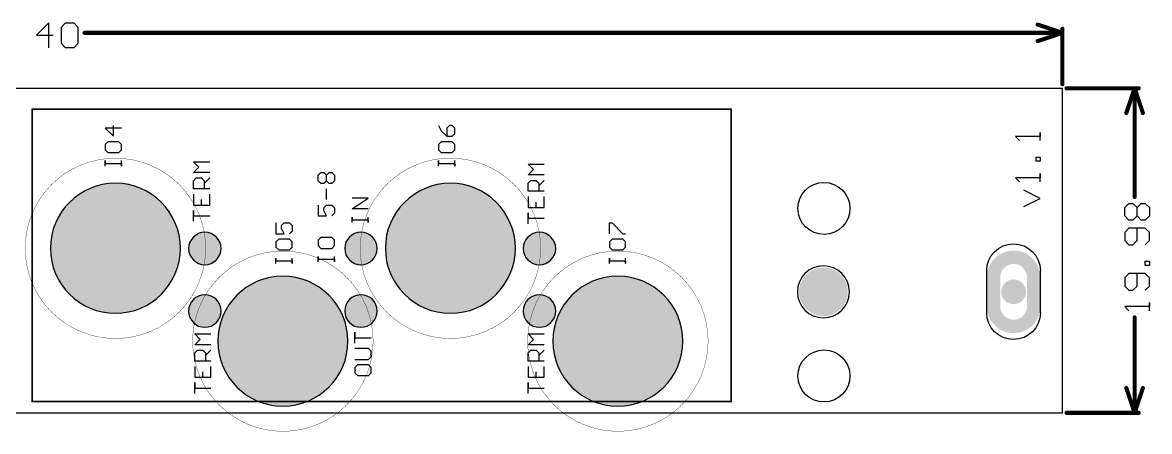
# Model space of a CAD drawing. Header units: millimetres. Extents: x 34 to 168, y 51 to 76.
# Drawn here: x 98.4 to 167.7, y 51.2 to 76.3 of the extents above; entities that cross this region are included whole.
import ezdxf

# ---------------------------------------------------------------- set-up
doc = ezdxf.new("R2010")
doc.units = ezdxf.units.MM
for name, color, linetype in [('Mechanical1', 6, 'Continuous'), ('Mechanical13', 56, 'Continuous'), ('MultiLayer', 9, 'Continuous'), ('PadHoleLayer', 156, 'Continuous'), ('TopOverlay', 2, 'Continuous')]:
    doc.layers.add(name, color=color, linetype=linetype)

msp = doc.modelspace()

# ---------------------------------------------------------------- linework, layer by layer
at = {"layer": 'Mechanical1'}
for p, q in [((100.04126804, 76.30935462), (99.27951442, 75.547601)), ((100.04126804, 74.78584737999999), (100.04126804, 76.30935462)), ((100.80302166, 76.05543589999999), (101.05694038, 76.30935462)), ((101.05694038, 76.30935462), (101.56477528, 76.30935462)), ((101.56477528, 76.30935462), (101.818694, 76.05543589999999)), ((99.27951442, 75.547601), (100.29518676, 75.547601)), ((100.80302166, 75.0397661), (100.80302166, 76.05543589999999)), ((101.818694, 76.05543589999999), (101.818694, 75.0397661)), ((101.05694038, 74.78584737999999), (100.80302166, 75.0397661)), ((101.818694, 75.0397661), (101.56477528, 74.78584737999999)), ((101.56477528, 74.78584737999999), (101.05694038, 74.78584737999999)), ((166.19064552, 64.9390497), (166.44456424, 65.19296842)), ((166.44456424, 65.19296842), (166.69848042, 65.19296842)), ((166.69848042, 65.19296842), (166.95239914, 64.9390497)), ((166.95239914, 64.9390497), (167.20631786, 65.19296842)), ((167.20631786, 65.19296842), (167.46023404, 65.19296842)), ((167.46023404, 65.19296842), (167.71415276, 64.9390497)), ((166.19064552, 64.43121479999999), (166.19064552, 64.9390497)), ((166.95239914, 64.43121479999999), (166.95239914, 64.9390497)), ((167.71415276, 64.9390497), (167.71415276, 64.43121479999999)), ((166.44456424, 64.17729607999999), (166.19064552, 64.43121479999999)), ((166.69848042, 64.17729607999999), (166.44456424, 64.17729607999999)), ((166.95239914, 64.43121479999999), (166.69848042, 64.17729607999999)), ((167.20631786, 64.17729607999999), (166.95239914, 64.43121479999999)), ((167.46023404, 64.17729607999999), (167.20631786, 64.17729607999999)), ((167.71415276, 64.43121479999999), (167.46023404, 64.17729607999999)), ((166.44456424, 63.66946118), (166.19064552, 63.41554246)), ((166.19064552, 63.41554246), (166.19064552, 62.90770756)), ((167.46023404, 63.66946118), (166.44456424, 63.66946118)), ((166.95239914, 62.90770756), (166.95239914, 63.66946118)), ((167.71415276, 63.41554246), (167.46023404, 63.66946118)), ((167.71415276, 62.90770756), (167.71415276, 63.41554246)), ((166.19064552, 62.90770756), (166.44456424, 62.65378884)), ((166.44456424, 62.65378884), (166.69848042, 62.65378884)), ((166.69848042, 62.65378884), (166.95239914, 62.90770756)), ((167.46023404, 62.65378884), (167.71415276, 62.90770756)), ((167.46023404, 61.38420032), (167.46023404, 61.63811904)), ((167.46023404, 61.63811904), (167.71415276, 61.63811904)), ((167.71415276, 61.38420032), (167.46023404, 61.38420032)), ((167.71415276, 61.63811904), (167.71415276, 61.38420032)), ((166.44456424, 60.87636542), (166.19064552, 60.6224467)), ((166.19064552, 60.6224467), (166.19064552, 60.1146118)), ((167.46023404, 60.87636542), (166.44456424, 60.87636542)), ((166.95239914, 60.1146118), (166.95239914, 60.87636542)), ((167.71415276, 60.6224467), (167.46023404, 60.87636542)), ((167.71415276, 60.1146118), (167.71415276, 60.6224467)), ((166.19064552, 60.1146118), (166.44456424, 59.86069308)), ((166.44456424, 59.86069308), (166.69848042, 59.86069308)), ((166.69848042, 59.86069308), (166.95239914, 60.1146118)), ((167.46023404, 59.86069308), (167.71415276, 60.1146118)), ((167.71415276, 58.59110456), (167.71415276, 59.09893946)), ((167.71415276, 59.09893946), (167.71415276, 58.84502328)), ((167.71415276, 58.84502328), (166.19064552, 58.84502328)), ((166.19064552, 58.84502328), (166.44456424, 58.59110456))]:
    msp.add_line(p, q, dxfattribs=at)
at = {"layer": 'Mechanical1', "const_width": 0.254}
for points in [[(160.83839816, 76.208001), (162.36239816, 75.700001)], [(102.225094, 75.700001), (162.36239816, 75.700001)], [(160.83839816, 75.19200099999999), (162.36239816, 75.700001)], [(162.36239816, 72.54244064), (162.36239816, 75.95400099999999)], [(162.61639816, 72.28844063999999), (167.05399914, 72.28844063999999)], [(166.29199914, 70.76444063999999), (166.79999914, 72.28844063999999)], [(166.79999914, 65.59936841999999), (166.79999914, 72.28844063999999)], [(166.79999914, 72.28844063999999), (167.30799914, 70.76444063999999)], [(166.79999914, 52.30843488), (166.79999914, 58.18470456)], [(166.29199914, 53.83243487999999), (166.79999914, 52.30843488)], [(166.79999914, 52.30843488), (167.30799914, 53.83243487999999)], [(162.61639816, 52.30843488), (167.05399914, 52.30843488)]]:
    msp.add_lwpolyline(points, dxfattribs=at)
at = {"layer": 'Mechanical1', "const_width": 0.127}
for points in [[(160.77489816, 76.208001, 1), (160.90189816, 76.208001, 1)], [(102.161594, 75.700001, 1), (102.288594, 75.700001, 1)], [(162.29889816, 75.95400099999999, 1), (162.42589816, 75.95400099999999, 1)], [(162.29889816, 75.700001, 1), (162.42589816, 75.700001, 1)], [(162.29889816, 75.700001, 1), (162.42589816, 75.700001, 1)], [(162.29889816, 75.700001, 1), (162.42589816, 75.700001, 1)], [(160.77489816, 75.19200099999999, 1), (160.90189816, 75.19200099999999, 1)], [(162.29889816, 72.54244064, 1), (162.42589816, 72.54244064, 1)], [(162.55289816, 72.28844063999999, 1), (162.67989816, 72.28844063999999, 1)], [(166.73649914, 72.28844063999999, 1), (166.86349914, 72.28844063999999, 1)], [(166.73649914, 72.28844063999999, 1), (166.86349914, 72.28844063999999, 1)], [(166.73649914, 72.28844063999999, 1), (166.86349914, 72.28844063999999, 1)], [(166.99049914, 72.28844063999999, 1), (167.11749914, 72.28844063999999, 1)], [(166.22849914, 70.76444063999999, 1), (166.35549914, 70.76444063999999, 1)], [(167.24449914, 70.76444063999999, 1), (167.37149914, 70.76444063999999, 1)], [(166.73649914, 65.59936841999999, 1), (166.86349914, 65.59936841999999, 1)], [(166.73649914, 58.18470456, 1), (166.86349914, 58.18470456, 1)], [(166.22849914, 53.83243487999999, 1), (166.35549914, 53.83243487999999, 1)], [(167.24449914, 53.83243487999999, 1), (167.37149914, 53.83243487999999, 1)], [(162.55289816, 52.30843488, 1), (162.67989816, 52.30843488, 1)], [(166.73649914, 52.30843488, 1), (166.86349914, 52.30843488, 1)], [(166.73649914, 52.30843488, 1), (166.86349914, 52.30843488, 1)], [(166.73649914, 52.30843488, 1), (166.86349914, 52.30843488, 1)], [(166.99049914, 52.30843488, 1), (167.11749914, 52.30843488, 1)]]:
    msp.add_lwpolyline(points, format="xyb", close=True, dxfattribs=at)
at = {"layer": 'Mechanical1'}
for points in [[(33.96241874, 72.28844063999999), (162.36239816, 72.28844063999999)], [(162.36239816, 52.31403304), (162.36239816, 72.28844063999999)], [(157.70718776, 58.47080508), (157.70718776, 61.06160508)], [(161.00679508, 58.47080508), (161.00679508, 61.06160508)], [(33.9624035, 52.30843488), (162.36239816, 52.30843488)], [(162.36239816, 52.30843488), (162.36239816, 52.31403304)]]:
    msp.add_lwpolyline(points, dxfattribs=at)
for points in [[(162.36239816, 72.28844063999999, 1), (162.36239816, 72.28844063999999, 1)], [(162.36239816, 72.28844063999999, 1), (162.36239816, 72.28844063999999, 1)], [(108.12424146, 62.43630388, 1), (100.12424222, 62.43630388, 1)], [(128.72426122, 62.43630388, 1), (120.72426198, 62.43630388, 1)], [(146.12610094, 64.57650534, 1), (146.12610094, 64.57650534, 1)], [(146.13226298, 64.54712516, 1), (146.13226298, 64.54712516, 1)], [(110.625001, 62.42500088, 1), (108.62499992, 62.42500088, 1)], [(120.22499958, 62.42500088, 1), (118.2249985, 62.42500088, 1)], [(131.20000176, 62.42500088, 1), (129.20000068, 62.42500088, 1)], [(100.12424222, 62.43630388, 1), (100.12424222, 62.43630388, 1)], [(108.12424146, 62.43630388, 1), (108.12424146, 62.43630388, 1)], [(108.62499992, 62.42500088, 1), (108.62499992, 62.42500088, 1)], [(110.625001, 62.42500088, 1), (110.625001, 62.42500088, 1)], [(118.2249985, 62.42500088, 1), (118.2249985, 62.42500088, 1)], [(120.22499958, 62.42500088, 1), (120.22499958, 62.42500088, 1)], [(120.72426198, 62.43630388, 1), (120.72426198, 62.43630388, 1)], [(128.72426122, 62.43630388, 1), (128.72426122, 62.43630388, 1)], [(129.20000068, 62.42500088, 1), (129.20000068, 62.42500088, 1)], [(131.20000176, 62.42500088, 1), (131.20000176, 62.42500088, 1)], [(149.26238118, 59.7584276, 1), (146.0623825, 59.7584276, 1)], [(157.70718776, 61.06160508, 1), (157.70718776, 61.06160508, 1)], [(157.70718776, 61.06160508, 1), (157.70718776, 61.06160508, 1)], [(161.00679508, 61.06160508, 1), (161.00679508, 61.06160508, 1)], [(161.00679508, 61.06160508, 1), (161.00679508, 61.06160508, 1)], [(118.42414466, 56.72130387999999, 1), (110.42414542, 56.72130387999999, 1)], [(139.02412378, 56.72130387999999, 1), (131.02412454, 56.72130387999999, 1)], [(146.0623825, 59.7584276, 1), (146.0623825, 59.7584276, 1)], [(149.26238118, 59.7584276, 1), (149.26238118, 59.7584276, 1)], [(110.625001, 58.57500096, 1), (108.62499992, 58.57500096, 1)], [(120.22499958, 58.57500096, 1), (118.2249985, 58.57500096, 1)], [(131.20000176, 58.57500096, 1), (129.20000068, 58.57500096, 1)], [(108.62499992, 58.57500096, 1), (108.62499992, 58.57500096, 1)], [(110.625001, 58.57500096, 1), (110.625001, 58.57500096, 1)], [(118.2249985, 58.57500096, 1), (118.2249985, 58.57500096, 1)], [(120.22499958, 58.57500096, 1), (120.22499958, 58.57500096, 1)], [(129.20000068, 58.57500096, 1), (129.20000068, 58.57500096, 1)], [(131.20000176, 58.57500096, 1), (131.20000176, 58.57500096, 1)], [(157.70718776, 58.47080508, 1), (157.70718776, 58.47080508, 1)], [(157.70718776, 58.47080508, 1), (157.70718776, 58.47080508, 1)], [(161.00679508, 58.47080508, 1), (161.00679508, 58.47080508, 1)], [(161.00679508, 58.47080508, 1), (161.00679508, 58.47080508, 1)], [(110.42414542, 56.72130387999999, 1), (110.42414542, 56.72130387999999, 1)], [(118.42414466, 56.72130387999999, 1), (118.42414466, 56.72130387999999, 1)], [(131.02412454, 56.72130387999999, 1), (131.02412454, 56.72130387999999, 1)], [(139.02412378, 56.72130387999999, 1), (139.02412378, 56.72130387999999, 1)], [(146.12610094, 54.26410534, 1), (146.12610094, 54.26410534, 1)], [(146.13226298, 54.23472516, 1), (146.13226298, 54.23472516, 1)], [(162.36239816, 52.31403304, 1), (162.36239816, 52.31403304, 1)], [(162.36239816, 52.31403304, 1), (162.36239816, 52.31403304, 1)], [(162.36239816, 52.30843488, 1), (162.36239816, 52.30843488, 1)], [(162.36239816, 52.30843488, 1), (162.36239816, 52.30843488, 1)]]:
    msp.add_lwpolyline(points, format="xyb", close=True, dxfattribs=at)
for points in [[(146.12610094, 64.57650534, -213.1920346618038), (146.13226298, 64.54712516)], [(157.70718776, 61.06160508, -0.9999999999999999), (161.00679508, 61.06160508)], [(161.00679508, 58.47080508, -0.9999999999999999), (157.70718776, 58.47080508)], [(146.12610094, 54.26410534, -213.1920346618038), (146.13226298, 54.23472516)]]:
    msp.add_lwpolyline(points, format="xyb", dxfattribs=at)
at = {"layer": 'Mechanical13'}
for points, const_width in [([(109.6742409, 62.43630388, 1), (98.57424277999999, 62.43630388, 1)], 0.01999996), ([(130.27426066, 62.43630388, 1), (119.17426254, 62.43630388, 1)], 0.01999996), ([(98.56924405999999, 62.43630388, 1), (98.5792415, 62.43630388, 1)], 0.00999998), ([(109.66924218, 62.43630388, 1), (109.67923962, 62.43630388, 1)], 0.00999998), ([(119.16926382, 62.43630388, 1), (119.17926126, 62.43630388, 1)], 0.00999998), ([(130.26926194, 62.43630388, 1), (130.27925938, 62.43630388, 1)], 0.00999998), ([(119.9741441, 56.72130387999999, 1), (108.87414598, 56.72130387999999, 1)], 0.01999996), ([(140.57412322, 56.72130387999999, 1), (129.4741251, 56.72130387999999, 1)], 0.01999996), ([(108.86914726, 56.72130387999999, 1), (108.8791447, 56.72130387999999, 1)], 0.00999998), ([(119.96914538, 56.72130387999999, 1), (119.97914282, 56.72130387999999, 1)], 0.00999998), ([(129.46912638, 56.72130387999999, 1), (129.47912382, 56.72130387999999, 1)], 0.00999998), ([(140.5691245, 56.72130387999999, 1), (140.57912194, 56.72130387999999, 1)], 0.00999998)]:
    msp.add_lwpolyline(points, format="xyb", close=True, dxfattribs=dict(at, const_width=const_width))
at = {"layer": 'MultiLayer'}
for points, const_width in [([(102.3742428, 62.43630388, 1), (105.87424088, 62.43630388, 1)], 3.50000062), ([(122.97426256, 62.43630388, 1), (126.47426064, 62.43630388, 1)], 3.50000062), ([(109.12500146, 62.42500088, 1), (110.12499946, 62.42500088, 1)], 1.00000054), ([(118.72500004, 62.42500088, 1), (119.72499804, 62.42500088, 1)], 1.00000054), ([(129.70000222, 62.42500088, 1), (130.70000022, 62.42500088, 1)], 1.00000054), ([(147.28138184, 59.7584276, 1), (148.04338184, 59.7584276, 1)], 0.762), ([(158.981394, 59.75843776, 1), (159.743394, 59.75843776, 1)], 0.762), ([(112.674146, 56.72130387999999, 1), (116.17414408, 56.72130387999999, 1)], 3.50000062), ([(133.27412512, 56.72130387999999, 1), (136.7741232, 56.72130387999999, 1)], 3.50000062), ([(109.12500146, 58.57500096, 1), (110.12499946, 58.57500096, 1)], 1.00000054), ([(118.72500004, 58.57500096, 1), (119.72499804, 58.57500096, 1)], 1.00000054), ([(129.70000222, 58.57500096, 1), (130.70000022, 58.57500096, 1)], 1.00000054)]:
    msp.add_lwpolyline(points, format="xyb", close=True, dxfattribs=dict(at, const_width=const_width))
at = {"layer": 'PadHoleLayer'}
for points, const_width in [([(102.1242433, 62.43630388, 1), (106.12424038, 62.43630388, 1)], 3.99999962), ([(122.72426306, 62.43630388, 1), (126.72426014, 62.43630388, 1)], 3.99999962), ([(109.12500146, 62.42500088, 1), (110.12499946, 62.42500088, 1)], 1.00000054), ([(118.72500004, 62.42500088, 1), (119.72499804, 62.42500088, 1)], 1.00000054), ([(129.70000222, 62.42500088, 1), (130.70000022, 62.42500088, 1)], 1.00000054), ([(158.1248933, 58.87093635999999), (158.1248933, 60.64593916, -1), (160.5998947, 60.64593916), (160.5998947, 58.87093635999999, -1)], 0.8249996199999999), ([(146.91238334, 59.7584276, 1), (148.41238034, 59.7584276, 1)], 1.49999954), ([(112.4241465, 56.72130387999999, 1), (116.42414358, 56.72130387999999, 1)], 3.99999962), ([(133.02412562, 56.72130387999999, 1), (137.0241227, 56.72130387999999, 1)], 3.99999962), ([(109.12500146, 58.57500096, 1), (110.12499946, 58.57500096, 1)], 1.00000054), ([(118.72500004, 58.57500096, 1), (119.72499804, 58.57500096, 1)], 1.00000054), ([(129.70000222, 58.57500096, 1), (130.70000022, 58.57500096, 1)], 1.00000054)]:
    msp.add_lwpolyline(points, format="xyb", close=True, dxfattribs=dict(at, const_width=const_width))
at = {"layer": 'TopOverlay'}
for p, q in [((104.0001603, 69.3327417), (104.0001603, 69.99919197999999)), ((124.00032096, 69.99919197999999), (124.1669348, 69.66596684)), ((124.66677378, 69.99919197999999), (124.50015994, 69.83258067999999)), ((124.83338508, 69.99919197999999), (124.66677378, 69.99919197999999)), ((124.99999892, 69.83258067999999), (124.83338508, 69.99919197999999)), ((104.49999928, 69.83258067999999), (103.50032132, 69.83258067999999)), ((103.50032132, 69.83258067999999), (104.0001603, 69.3327417)), ((124.1669348, 69.66596684), (124.50015994, 69.3327417)), ((124.50015994, 69.83258067999999), (124.50015994, 69.3327417)), ((124.50015994, 69.3327417), (124.83338508, 69.3327417)), ((124.83338508, 69.3327417), (124.99999892, 69.49935554)), ((124.99999892, 69.49935554), (124.99999892, 69.83258067999999)), ((161.00000058, 69.31660253999999), (159.47649334, 69.31660253999999)), ((159.47649334, 69.31660253999999), (159.73041206, 69.06268381999999)), ((161.00000058, 69.06268381999999), (161.00000058, 69.57051872)), ((161.00000058, 69.57051872), (161.00000058, 69.31660253999999)), ((103.66693516, 68.99951401999999), (103.50032132, 68.83290271999999)), ((103.50032132, 68.83290271999999), (103.50032132, 68.49967758)), ((104.33338544, 68.99951401999999), (103.66693516, 68.99951401999999)), ((104.49999928, 68.83290271999999), (104.33338544, 68.99951401999999)), ((104.49999928, 68.49967758), (104.49999928, 68.83290271999999)), ((124.1669348, 68.99951401999999), (124.00032096, 68.83290271999999)), ((124.00032096, 68.83290271999999), (124.00032096, 68.49967758)), ((124.83338508, 68.99951401999999), (124.1669348, 68.99951401999999)), ((124.99999892, 68.83290271999999), (124.83338508, 68.99951401999999)), ((124.99999892, 68.49967758), (124.99999892, 68.83290271999999)), ((103.50032132, 68.49967758), (103.66693516, 68.33306374)), ((103.66693516, 68.33306374), (104.33338544, 68.33306374)), ((104.33338544, 68.33306374), (104.49999928, 68.49967758)), ((124.00032096, 68.49967758), (124.1669348, 68.33306374)), ((124.1669348, 68.33306374), (124.83338508, 68.33306374)), ((124.83338508, 68.33306374), (124.99999892, 68.49967758)), ((160.74608186, 67.79309529999999), (160.74608186, 68.04701401999999)), ((160.74608186, 68.04701401999999), (161.00000058, 68.04701401999999)), ((161.00000058, 68.04701401999999), (161.00000058, 67.79309529999999)), ((103.50032132, 67.49999962), (103.50032132, 67.83322476)), ((103.50032132, 67.83322476), (103.50032132, 67.66661346)), ((103.50032132, 67.66661346), (104.49999928, 67.66661346)), ((104.49999928, 67.49999962), (104.49999928, 67.83322476)), ((104.49999928, 67.66661346), (104.49999928, 67.49999962)), ((109.25854958, 67.43225781999999), (108.9253219, 67.76548296)), ((108.9253219, 67.76548296), (109.92499986, 67.76548296)), ((108.9253219, 67.09903268), (109.25854958, 67.43225781999999)), ((124.00032096, 67.49999962), (124.00032096, 67.83322476)), ((124.00032096, 67.83322476), (124.00032096, 67.66661346)), ((124.00032096, 67.66661346), (124.99999892, 67.66661346)), ((124.99999892, 67.49999962), (124.99999892, 67.83322476)), ((124.99999892, 67.66661346), (124.99999892, 67.49999962)), ((129.83355034, 67.28225812), (129.50032266, 67.61548325999999)), ((129.50032266, 67.61548325999999), (130.50000062, 67.61548325999999)), ((129.50032266, 66.94903298), (129.83355034, 67.28225812)), ((161.00000058, 67.79309529999999), (160.74608186, 67.79309529999999)), ((109.92499986, 67.09903268), (108.9253219, 67.09903268)), ((108.9253219, 66.5991937), (109.09193574, 66.765805)), ((108.9253219, 66.09935472), (108.9253219, 66.5991937)), ((109.09193574, 66.765805), (109.42516088, 66.765805)), ((109.42516088, 66.765805), (109.59177472, 66.5991937)), ((109.59177472, 66.43257985999999), (109.92499986, 66.765805)), ((109.59177472, 66.5991937), (109.59177472, 66.09935472)), ((116.60032306, 66.9316162), (116.7669369, 67.0982275)), ((116.60032306, 66.59839106), (116.60032306, 66.9316162)), ((116.7669369, 66.43177722), (116.60032306, 66.59839106)), ((116.7669369, 67.0982275), (116.93355074, 67.0982275)), ((116.93355074, 67.0982275), (117.10016204, 66.9316162)), ((117.10016204, 66.59839106), (116.93355074, 66.43177722)), ((117.10016204, 66.9316162), (117.26677588, 67.0982275)), ((117.10016204, 66.59839106), (117.10016204, 66.9316162)), ((117.26677588, 66.43177722), (117.10016204, 66.59839106)), ((117.26677588, 67.0982275), (117.43338718, 67.0982275)), ((117.43338718, 67.0982275), (117.60000102, 66.9316162)), ((117.60000102, 66.59839106), (117.43338718, 66.43177722)), ((117.60000102, 66.9316162), (117.60000102, 66.59839106)), ((130.50000062, 66.94903298), (129.50032266, 66.94903298)), ((129.50032266, 66.44919399999999), (129.6669365, 66.61580529999999)), ((129.6669365, 66.61580529999999), (130.00016164, 66.61580529999999)), ((130.00016164, 66.61580529999999), (130.16677548, 66.44919399999999)), ((130.16677548, 66.28258016), (130.50000062, 66.61580529999999)), ((161.00000058, 66.77742549999999), (159.47649334, 66.77742549999999)), ((159.47649334, 66.77742549999999), (159.73041206, 66.52350677999999)), ((161.00000058, 66.52350677999999), (161.00000058, 67.03134168)), ((161.00000058, 67.03134168), (161.00000058, 66.77742549999999)), ((109.92499986, 66.09935472), (108.9253219, 66.09935472)), ((116.93355074, 66.43177722), (116.7669369, 66.43177722)), ((117.10016204, 65.43209926), (117.10016204, 66.09854954)), ((117.43338718, 66.43177722), (117.26677588, 66.43177722)), ((129.50032266, 65.94935502), (129.50032266, 66.44919399999999)), ((130.50000062, 65.94935502), (129.50032266, 65.94935502)), ((130.16677548, 66.44919399999999), (130.16677548, 65.94935502)), ((161.00000058, 65.50783444), (159.98432824, 66.01567188)), ((108.9253219, 65.76612704), (108.9253219, 65.09967676)), ((109.42516088, 65.09967676), (109.42516088, 65.43290189999999)), ((109.92499986, 65.09967676), (109.92499986, 65.76612704)), ((118.67532272, 64.85806434), (119.67500068, 65.52451461999999)), ((119.67500068, 65.52451461999999), (118.67532272, 65.52451461999999)), ((129.50032266, 65.61612733999999), (129.50032266, 64.94967706)), ((130.00016164, 64.94967706), (130.00016164, 65.2829022)), ((130.50000062, 64.94967706), (130.50000062, 65.61612733999999)), ((159.98432824, 64.99999953999999), (161.00000058, 65.50783444)), ((108.9253219, 65.09967676), (109.92499986, 65.09967676)), ((108.9253219, 64.0999988), (108.9253219, 64.76644908)), ((108.9253219, 64.76644908), (108.9253219, 64.43322393999999)), ((116.60032306, 65.09887158), (116.60032306, 64.4324213)), ((116.93355074, 64.93226028), (117.10016204, 65.09887158)), ((116.93355074, 64.76564644), (116.93355074, 64.93226028)), ((117.10016204, 64.4324213), (116.93355074, 64.76564644)), ((117.10016204, 65.09887158), (117.43338718, 65.09887158)), ((117.43338718, 65.09887158), (117.60000102, 64.93226028)), ((117.60000102, 64.59903514), (117.43338718, 64.4324213)), ((117.60000102, 64.93226028), (117.60000102, 64.59903514)), ((119.67500068, 64.85806434), (118.67532272, 64.85806434)), ((129.50032266, 64.94967706), (130.50000062, 64.94967706)), ((129.50032266, 63.9499991), (129.50032266, 64.61644937999999)), ((129.50032266, 64.61644937999999), (129.50032266, 64.28322424)), ((108.9253219, 64.43322393999999), (109.92499986, 64.43322393999999)), ((114.00032318, 63.99919128), (114.00032318, 63.332741)), ((114.33355086, 63.83257998), (114.50016216, 63.99919128)), ((114.33355086, 63.66596613999999), (114.33355086, 63.83257998)), ((114.50016216, 63.99919128), (114.8333873, 63.99919128)), ((114.8333873, 63.99919128), (115.00000114, 63.83257998)), ((115.00000114, 63.83257998), (115.00000114, 63.49935484)), ((116.60032306, 64.4324213), (117.10016204, 64.4324213)), ((118.67532272, 64.02500022), (118.67532272, 64.35822535999999)), ((118.67532272, 64.35822535999999), (118.67532272, 64.19161405999999)), ((118.67532272, 64.19161405999999), (119.67500068, 64.19161405999999)), ((119.67500068, 64.02500022), (119.67500068, 64.35822535999999)), ((119.67500068, 64.19161405999999), (119.67500068, 64.02500022)), ((129.50032266, 64.28322424), (130.50000062, 64.28322424)), ((134.50032282, 63.332741), (134.50032282, 63.99919128)), ((134.50032282, 63.99919128), (134.66693666, 63.99919128)), ((134.66693666, 63.99919128), (135.33338694, 63.332741)), ((114.00032318, 63.332741), (114.50016216, 63.332741)), ((114.50016216, 63.332741), (114.33355086, 63.66596613999999)), ((115.00000114, 63.49935484), (114.8333873, 63.332741)), ((116.7669369, 63.09951565999999), (116.60032306, 62.93290435999999)), ((117.43338718, 63.09951565999999), (116.7669369, 63.09951565999999)), ((117.60000102, 62.93290435999999), (117.43338718, 63.09951565999999)), ((135.33338694, 63.332741), (135.50000078, 63.332741)), ((114.16693702, 62.99951332), (114.00032318, 62.83290202)), ((114.00032318, 62.83290202), (114.00032318, 62.49967688)), ((114.00032318, 62.49967688), (114.16693702, 62.33306304)), ((114.8333873, 62.99951332), (114.16693702, 62.99951332)), ((115.00000114, 62.83290202), (114.8333873, 62.99951332)), ((114.8333873, 62.33306304), (115.00000114, 62.49967688)), ((115.00000114, 62.49967688), (115.00000114, 62.83290202)), ((116.60032306, 62.93290435999999), (116.60032306, 62.59967922)), ((116.60032306, 62.59967922), (116.7669369, 62.43306538)), ((116.7669369, 62.43306538), (117.43338718, 62.43306538)), ((117.43338718, 62.43306538), (117.60000102, 62.59967922)), ((117.60000102, 62.59967922), (117.60000102, 62.93290435999999)), ((134.66693666, 62.99951332), (134.50032282, 62.83290202)), ((134.50032282, 62.83290202), (134.50032282, 62.49967688)), ((134.50032282, 62.49967688), (134.66693666, 62.33306304)), ((135.33338694, 62.99951332), (134.66693666, 62.99951332)), ((135.50000078, 62.83290202), (135.33338694, 62.99951332)), ((135.33338694, 62.33306304), (135.50000078, 62.49967688)), ((135.50000078, 62.49967688), (135.50000078, 62.83290202)), ((114.00032318, 61.49999892), (114.00032318, 61.83322406)), ((114.00032318, 61.83322406), (114.00032318, 61.66661276)), ((114.16693702, 62.33306304), (114.8333873, 62.33306304)), ((115.00000114, 61.49999892), (115.00000114, 61.83322406)), ((116.60032306, 61.60000126), (116.60032306, 61.9332264)), ((116.60032306, 61.9332264), (116.60032306, 61.7666151)), ((116.60032306, 61.7666151), (117.60000102, 61.7666151)), ((117.60000102, 61.60000126), (117.60000102, 61.9332264)), ((117.60000102, 61.7666151), (117.60000102, 61.60000126)), ((134.50032282, 61.49999892), (134.50032282, 61.83322406)), ((134.50032282, 61.83322406), (134.50032282, 61.66661276)), ((134.66693666, 62.33306304), (135.33338694, 62.33306304)), ((135.50000078, 61.49999892), (135.50000078, 61.83322406)), ((114.00032318, 61.66661276), (115.00000114, 61.66661276)), ((115.00000114, 61.66661276), (115.00000114, 61.49999892)), ((134.50032282, 61.66661276), (135.50000078, 61.66661276)), ((135.50000078, 61.66661276), (135.50000078, 61.49999892)), ((109.3335507, 56.8322587), (109.00032302, 57.16548384)), ((109.00032302, 57.16548384), (110.00000098, 57.16548384)), ((109.00032302, 56.49903355999999), (109.3335507, 56.8322587)), ((118.8503211, 56.59935594), (118.8503211, 57.26580621999999)), ((118.8503211, 57.26580621999999), (118.8503211, 56.93258108)), ((118.8503211, 56.93258108), (119.84999906, 56.93258108)), ((129.83355034, 56.8322587), (129.50032266, 57.16548384)), ((129.50032266, 57.16548384), (130.50000062, 57.16548384)), ((129.50032266, 56.49903355999999), (129.83355034, 56.8322587)), ((110.00000098, 56.49903355999999), (109.00032302, 56.49903355999999)), ((109.00032302, 55.99919457999999), (109.16693686, 56.16580587999999)), ((109.16693686, 56.16580587999999), (109.500162, 56.16580587999999)), ((109.500162, 56.16580587999999), (109.66677584, 55.99919457999999)), ((109.66677584, 55.83258074), (110.00000098, 56.16580587999999)), ((119.68338522, 56.26612826), (118.8503211, 56.26612826)), ((119.84999906, 56.09951696), (119.68338522, 56.26612826)), ((130.50000062, 56.49903355999999), (129.50032266, 56.49903355999999)), ((129.50032266, 55.99919457999999), (129.6669365, 56.16580587999999)), ((129.6669365, 56.16580587999999), (130.00016164, 56.16580587999999)), ((130.00016164, 56.16580587999999), (130.16677548, 55.99919457999999)), ((130.16677548, 55.83258074), (130.50000062, 56.16580587999999)), ((109.00032302, 55.49935559999999), (109.00032302, 55.99919457999999)), ((110.00000098, 55.49935559999999), (109.00032302, 55.49935559999999)), ((109.66677584, 55.99919457999999), (109.66677584, 55.49935559999999)), ((118.8503211, 55.59967798), (119.68338522, 55.59967798)), ((119.68338522, 55.59967798), (119.84999906, 55.76629182)), ((119.84999906, 55.76629182), (119.84999906, 56.09951696)), ((129.50032266, 55.49935559999999), (129.50032266, 55.99919457999999)), ((130.50000062, 55.49935559999999), (129.50032266, 55.49935559999999)), ((130.16677548, 55.99919457999999), (130.16677548, 55.49935559999999)), ((109.00032302, 55.16612791999999), (109.00032302, 54.49967763999999)), ((109.500162, 54.49967763999999), (109.500162, 54.83290278)), ((110.00000098, 54.49967763999999), (110.00000098, 55.16612791999999)), ((119.01693494, 55.2664503), (118.8503211, 55.099839)), ((118.8503211, 55.099839), (118.8503211, 54.76661386)), ((118.8503211, 54.76661386), (119.01693494, 54.60000002)), ((119.68338522, 55.2664503), (119.01693494, 55.2664503)), ((119.84999906, 55.099839), (119.68338522, 55.2664503)), ((119.68338522, 54.60000002), (119.84999906, 54.76661386)), ((119.84999906, 54.76661386), (119.84999906, 55.099839)), ((129.50032266, 55.16612791999999), (129.50032266, 54.49967763999999)), ((130.00016164, 54.49967763999999), (130.00016164, 54.83290278)), ((130.50000062, 54.49967763999999), (130.50000062, 55.16612791999999)), ((109.00032302, 54.49967763999999), (110.00000098, 54.49967763999999)), ((109.00032302, 53.49999967999999), (109.00032302, 54.16644995999999)), ((109.00032302, 54.16644995999999), (109.00032302, 53.83322482)), ((119.01693494, 54.60000002), (119.68338522, 54.60000002)), ((129.50032266, 54.49967763999999), (130.50000062, 54.49967763999999)), ((129.50032266, 53.49999967999999), (129.50032266, 54.16644995999999)), ((129.50032266, 54.16644995999999), (129.50032266, 53.83322482)), ((109.00032302, 53.83322482), (110.00000098, 53.83322482)), ((129.50032266, 53.83322482), (130.50000062, 53.83322482))]:
    msp.add_line(p, q, dxfattribs=at)
at = {"layer": 'TopOverlay', "const_width": 0.0999998}
for points in [[(99.00000012, 71.00000023999999), (142.00000048, 71.00000023999999)], [(99.00000012, 53.00000068), (99.00000012, 71.00000023999999)], [(142.00000048, 53.00000068), (142.00000048, 71.00000023999999)], [(99.00000012, 53.00000068), (142.00000048, 53.00000068)]]:
    msp.add_lwpolyline(points, dxfattribs=at)
at = {"layer": 'TopOverlay', "const_width": 0.0499999}
for points in [[(98.97500144, 71.00000023999999, 1), (99.02499879999999, 71.00000023999999, 1)], [(98.97500144, 71.00000023999999, 1), (99.02499879999999, 71.00000023999999, 1)], [(141.9750018, 71.00000023999999, 1), (142.02499916, 71.00000023999999, 1)], [(141.9750018, 71.00000023999999, 1), (142.02499916, 71.00000023999999, 1)], [(98.97500144, 53.00000068, 1), (99.02499879999999, 53.00000068, 1)], [(98.97500144, 53.00000068, 1), (99.02499879999999, 53.00000068, 1)], [(141.9750018, 53.00000068, 1), (142.02499916, 53.00000068, 1)], [(141.9750018, 53.00000068, 1), (142.02499916, 53.00000068, 1)]]:
    msp.add_lwpolyline(points, format="xyb", close=True, dxfattribs=at)

doc.saveas('drawing.dxf')
